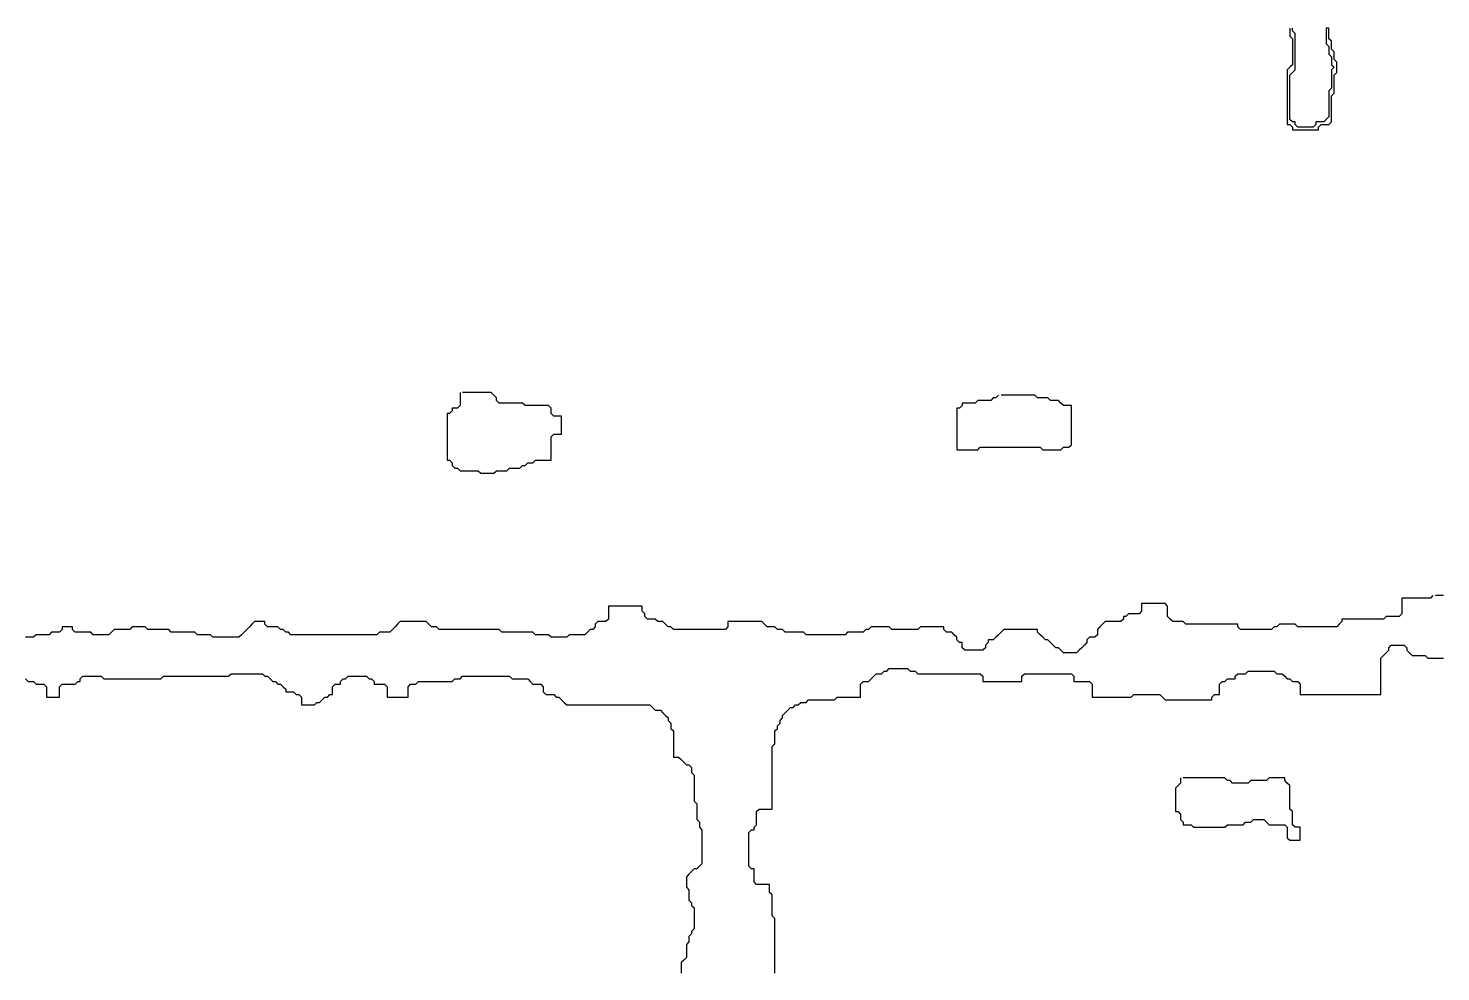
# Model space of a CAD drawing. Header units: metres. Extents: x 0 to 1024, y 124 to 841.
# Drawn here: x 614 to 885.5, y 659.7 to 841 of the extents above; entities that cross this region are included whole.
import ezdxf

# ---------------------------------------------------------------- set-up
doc = ezdxf.new("R2010")
doc.units = ezdxf.units.M
doc.layers.add('CURB', color=7, linetype='Continuous')

msp = doc.modelspace()

# ---------------------------------------------------------------- linework, layer by layer
at = {"layer": 'CURB', "lineweight": 25}
for points in [[(856.5, 841), (856.5, 840.5), (856.5, 840), (856.5, 839.5), (857, 839), (857, 838.5), (857, 838), (857, 837.5), (857, 837), (857, 836.5), (857, 836), (857, 835.5), (857, 835), (857, 834.5), (857, 834), (856.5, 833.5), (856, 833), (856, 832.5), (856, 832), (856, 831.5), (856, 831), (856, 830.5), (856, 830), (856, 829.5), (856, 829), (856, 828.5), (856, 828), (856, 827.5), (856, 827), (856, 826.5), (856, 826), (856, 825.5), (856, 825), (856, 824.5), (856, 824), (856, 823.5), (856, 823), (856, 822.5), (856.5, 822.5), (857, 822), (857, 821.5), (857.5, 821.5), (858, 821.5), (858.5, 821.5), (859, 821.5), (859.5, 821.5), (860, 821.5), (860.5, 821.5), (861, 821.5), (861.5, 821.5), (862, 821.5), (862, 822), (862.5, 822.5), (863, 822.5), (863.5, 822.5), (864, 822.5), (864.5, 823), (864.5, 823.5), (864.5, 824), (864.5, 824.5), (864.5, 825), (864.5, 825.5), (864.5, 826), (864.5, 826.5), (864.5, 827), (864.5, 827.5), (864.5, 828), (865, 828.5), (865, 829), (865, 829.5), (865, 830), (865, 830.5), (865, 831), (865, 831.5), (865, 832), (865.5, 832.5), (865.5, 833), (865.5, 833.5), (865.5, 834), (865.5, 834.5), (865, 835), (865, 835.5), (865, 836), (865, 836.5), (864.5, 837), (864.5, 837.5), (864.5, 838), (864.5, 838.5), (864, 839), (864, 839.5), (864, 840), (864, 840.5), (864, 841), (863.5, 841), (863.5, 840.5), (863.5, 840), (863.5, 839.5), (863.5, 839), (863.5, 838.5), (863.5, 838), (864, 837.5), (864, 837), (864, 836.5), (864, 836), (864.5, 835.5), (864.5, 835), (864.5, 834.5), (864.5, 834), (865, 833.5), (864.5, 833), (864.5, 832.5), (864.5, 832), (864.5, 831.5), (864.5, 831), (864.5, 830.5), (864.5, 830), (864.5, 829.5), (864, 829), (864, 828.5), (864, 828), (864, 827.5), (864, 827), (864, 826.5), (864, 826), (864, 825.5), (864, 825), (864, 824.5), (864, 824), (863.5, 823.5), (863, 823), (862.5, 823), (862, 823), (861.5, 823), (861.5, 822.5), (861, 822), (860.5, 822), (860, 822), (859.5, 822), (859, 822), (858.5, 822), (858, 822), (857.5, 822.5), (857.5, 823), (857, 823), (856.5, 823.5), (856.5, 824), (856.5, 824.5), (856.5, 825), (856.5, 825.5), (856.5, 826), (856.5, 826.5), (856.5, 827), (856.5, 827.5), (856.5, 828), (856.5, 828.5), (856.5, 829), (856.5, 829.5), (856.5, 830), (856.5, 830.5), (856.5, 831), (856.5, 831.5), (856.5, 832), (857, 832.5), (857.5, 833), (857.5, 833.5), (857.5, 834), (857.5, 834.5), (857.5, 835), (857.5, 835.5), (857.5, 836), (857.5, 836.5), (857.5, 837), (857.5, 837.5), (857.5, 838), (857.5, 838.5), (857.5, 839), (857.5, 839.5), (857.5, 840), (857, 840.5), (857, 841)], [(697, 771), (697, 770.5), (697, 770), (697, 769.5), (697, 769), (697, 768.5), (696.5, 768), (696, 768), (695.5, 768), (695.5, 767.5), (695, 767), (694.5, 767), (694.5, 766.5), (694.5, 766), (694.5, 765.5), (694.5, 765), (694.5, 764.5), (694.5, 764), (694.5, 763.5), (694.5, 763), (694.5, 762.5), (694.5, 762), (694.5, 761.5), (694.5, 761), (694.5, 760.5), (694.5, 760), (694.5, 759.5), (694.5, 759), (694.5, 758.5), (694.5, 758), (695, 758), (695.5, 757.5), (695.5, 757), (696, 756.5), (696.5, 756.5), (697, 756), (697.5, 756), (698, 756), (698.5, 756), (699, 756), (699.5, 756), (700, 756), (700.5, 756), (701, 755.5), (701.5, 755.5), (702, 755.5), (702.5, 755.5), (703, 755.5), (703.5, 755.5), (704, 756), (704.5, 756), (705, 756), (705.5, 756), (706, 756), (706.5, 756.5), (707, 756.5), (707.5, 756.5), (708, 756.5), (708.5, 756.5), (709, 757), (709.5, 757), (710, 757.5), (710.5, 757.5), (711, 757.5), (711.5, 758), (712, 758), (712.5, 758), (713, 758), (713.5, 758), (714, 758), (714.5, 758), (714.5, 758.5), (714.5, 759), (714.5, 759.5), (714.5, 760), (714.5, 760.5), (714.5, 761), (714.5, 761.5), (714.5, 762), (714.5, 762.5), (715, 763), (715.5, 763), (716, 763), (716.5, 763), (716.5, 763.5), (716.5, 764), (716.5, 764.5), (716.5, 765), (716.5, 765.5), (716.5, 766), (716.5, 766.5), (716, 766.5), (715.5, 766.5), (715, 766.5), (714.5, 767), (714.5, 767.5), (714.5, 768), (714, 768.5), (713.5, 768.5), (713, 768.5), (712.5, 768.5), (712, 768.5), (711.5, 768.5), (711, 768.5), (710.5, 768.5), (710, 768.5), (709.5, 768.5), (709, 769), (708.5, 769), (708, 769), (707.5, 769), (707, 769), (706.5, 769), (706, 769), (705.5, 769), (705, 769), (704.5, 769), (704, 769.5), (704, 770), (703.5, 770.5), (703, 771), (702.5, 771), (702, 771), (701.5, 771), (701, 771), (700.5, 771), (700, 771), (699.5, 771), (699, 771), (698.5, 771), (698, 771), (697.5, 771)], [(800.5, 770.5), (800, 770), (799.5, 770), (799, 769.5), (798.5, 769.5), (798, 769.5), (797.5, 769.5), (797, 769.5), (796.5, 769.5), (796, 769), (795.5, 769), (795, 769), (794.5, 769), (794, 769), (793.5, 769), (793.5, 768.5), (793, 768), (792.5, 768), (792.5, 767.5), (792.5, 767), (792.5, 766.5), (792.5, 766), (792.5, 765.5), (792.5, 765), (792.5, 764.5), (792.5, 764), (792.5, 763.5), (792.5, 763), (792.5, 762.5), (792.5, 762), (792.5, 761.5), (792.5, 761), (792.5, 760.5), (792.5, 760), (793, 760), (793.5, 760), (794, 760), (794.5, 760), (795, 760), (795.5, 760), (796, 760), (796.5, 760), (797, 760.5), (797.5, 760.5), (798, 760.5), (798.5, 760.5), (799, 760.5), (799.5, 760.5), (800, 760.5), (800.5, 760.5), (801, 760.5), (801.5, 760.5), (802, 760.5), (802.5, 760.5), (803, 760.5), (803.5, 760.5), (804, 760.5), (804.5, 760.5), (805, 760.5), (805.5, 760.5), (806, 760.5), (806.5, 760.5), (807, 760.5), (807.5, 760.5), (808, 760.5), (808.5, 760.5), (809, 760), (809.5, 760), (810, 760), (810.5, 760), (811, 760), (811.5, 760), (812, 760), (812.5, 760), (813, 760.5), (813.5, 760.5), (814, 760.5), (814.5, 761), (814.5, 761.5), (814.5, 762), (814.5, 762.5), (814.5, 763), (814.5, 763.5), (814.5, 764), (814.5, 764.5), (814.5, 765), (814.5, 765.5), (814.5, 766), (814.5, 766.5), (814.5, 767), (814.5, 767.5), (814.5, 768), (814.5, 768.5), (814, 768.5), (813.5, 768.5), (813, 768.5), (812.5, 769), (812, 769.5), (811.5, 769.5), (811, 769.5), (810.5, 769.5), (810, 770), (809.5, 770), (809, 770), (808.5, 770), (808, 770), (807.5, 770.5), (807, 770.5), (806.5, 770.5), (806, 770.5), (805.5, 770.5), (805, 770.5), (804.5, 770.5), (804, 770.5), (803.5, 770.5), (803, 770.5), (802.5, 770.5), (802, 770.5), (801.5, 770.5), (801, 770.5)], [(884, 732), (883.5, 731.5), (883, 731.5), (882.5, 731.5), (882, 731.5), (881.5, 731.5), (881, 731.5), (880.5, 731.5), (880, 731.5), (879.5, 731.5), (879, 731.5), (878.5, 731.5), (878, 731.5), (878, 731), (878, 730.5), (878, 730), (878, 729.5), (878, 729), (878, 728.5), (877.5, 728), (877, 728), (876.5, 728), (876, 728), (875.5, 728), (875, 728), (874.5, 727.5), (874, 727.5), (873.5, 727.5), (873, 727.5), (872.5, 727.5), (872, 727.5), (871.5, 727.5), (871, 727.5), (870.5, 727.5), (870, 727.5), (869.5, 727.5), (869, 727.5), (868.5, 727.5), (868, 727.5), (867.5, 727.5), (867, 727.5), (866.5, 727.5), (866.5, 727), (866, 726.5), (865.5, 726), (865, 726), (864.5, 726), (864, 726), (863.5, 726), (863, 726), (862.5, 726), (862, 726), (861.5, 726), (861, 726), (860.5, 726), (860, 726), (859.5, 726), (859, 726), (858.5, 726), (858, 726), (857.5, 726.5), (857, 726.5), (856.5, 726.5), (856, 726.5), (855.5, 726.5), (855, 726.5), (854.5, 726.5), (854, 726), (853.5, 726), (853, 725.5), (852.5, 725.5), (852, 725.5), (851.5, 725.5), (851, 725.5), (850.5, 725.5), (850, 725.5), (849.5, 725.5), (849, 725.5), (848.5, 725.5), (848, 725.5), (847.5, 725.5), (847, 725.5), (846.5, 726), (846.5, 726.5), (846, 726.5), (845.5, 726.5), (845, 726.5), (844.5, 726.5), (844, 726.5), (843.5, 726.5), (843, 726.5), (842.5, 726.5), (842, 726.5), (841.5, 726.5), (841, 726.5), (840.5, 726.5), (840, 726.5), (839.5, 726.5), (839, 726.5), (838.5, 726.5), (838, 726.5), (837.5, 726.5), (837, 726.5), (836.5, 726.5), (836, 727), (835.5, 727), (835, 727), (834.5, 727), (834, 727), (833.5, 727.5), (833, 728), (833, 728.5), (833, 729), (833, 729.5), (833, 730), (832.5, 730.5), (832, 730.5), (831.5, 730.5), (831, 730.5), (830.5, 730.5), (830, 730.5), (829.5, 730.5), (829, 730.5), (828.5, 730.5), (828, 730.5), (828, 730), (828, 729.5), (828, 729), (827.5, 728.5), (827, 728.5), (826.5, 728.5), (826, 728.5), (825.5, 728.5), (825, 728), (824.5, 728), (824.5, 727.5), (824, 727), (823.5, 727), (823, 727), (822.5, 727), (822, 727), (821.5, 727), (821, 727), (820.5, 726.5), (820, 726), (819.5, 725.5), (819.5, 725), (819.5, 724.5), (819, 724), (818.5, 724), (818, 724), (817.5, 723.5), (817.5, 723), (817, 722.5), (816.5, 722), (816, 721.5), (815.5, 721), (815, 721), (814.5, 721), (814, 721), (813.5, 721), (813, 721), (812.5, 721.5), (812, 722), (811.5, 722), (811, 722.5), (810.5, 723), (810, 723.5), (809.5, 723.5), (809, 724), (808.5, 724.5), (808, 725), (808, 725.5), (807.5, 725.5), (807, 725.5), (806.5, 725.5), (806, 725.5), (805.5, 725.5), (805, 725.5), (804.5, 725.5), (804, 725.5), (803.5, 725.5), (803, 725.5), (802.5, 725.5), (802, 725.5), (801.5, 725.5), (801, 725), (800.5, 724.5), (800, 724), (799.5, 723.5), (799, 723.5), (798.5, 723.5), (798.5, 723), (798, 722.5), (798, 722), (797.5, 721.5), (797, 721.5), (796.5, 721.5), (796, 721.5), (795.5, 721.5), (795, 721.5), (794.5, 721.5), (794, 721.5), (793.5, 722), (793.5, 722.5), (793.5, 723), (793, 723), (792.5, 723.5), (792.5, 724), (792, 724.5), (791.5, 725), (791, 725), (790.5, 725), (790, 725.5), (790, 726), (789.5, 726), (789, 726), (788.5, 726), (788, 726), (787.5, 726), (787, 726), (786.5, 726), (786, 726), (785.5, 726), (785, 725.5), (784.5, 725.5), (784, 725.5), (783.5, 725.5), (783, 725.5), (782.5, 725.5), (782, 725.5), (781.5, 725.5), (781, 725.5), (780.5, 725.5), (780, 725.5), (779.5, 726), (779, 726), (778.5, 726), (778, 726), (777.5, 726), (777, 726), (776.5, 726), (776, 726), (775.5, 725.5), (775, 725.5), (774.5, 725), (774, 725), (773.5, 725), (773, 725), (772.5, 725), (772, 725), (771.5, 725), (771, 724.5), (770.5, 724.5), (770, 724.5), (769.5, 724.5), (769, 724.5), (768.5, 724.5), (768, 724.5), (767.5, 724.5), (767, 724.5), (766.5, 724.5), (766, 724.5), (765.5, 724.5), (765, 724.5), (764.5, 724.5), (764, 724.5), (763.5, 724.5), (763, 725), (762.5, 725), (762, 725), (761.5, 725), (761, 725), (760.5, 725), (760, 725), (759.5, 725), (759, 725.5), (758.5, 725.5), (758, 725.5), (757.5, 726), (757, 726), (756.5, 726), (756, 726), (755.5, 726.5), (755, 727), (754.5, 727), (754, 727), (753.5, 727), (753, 727), (752.5, 727), (752, 727), (751.5, 727), (751, 727), (750.5, 727), (750, 727), (749.5, 727), (749, 727), (748.5, 727), (748.5, 726.5), (748.5, 726), (748, 725.5), (747.5, 725.5), (747, 725.5), (746.5, 725.5), (746, 725.5), (745.5, 725.5), (745, 725.5), (744.5, 725.5), (744, 725.5), (743.5, 725.5), (743, 725.5), (742.5, 725.5), (742, 725.5), (741.5, 725.5), (741, 725.5), (740.5, 725.5), (740, 725.5), (739.5, 725.5), (739, 725.5), (738.5, 725.5), (738, 725.5), (737.5, 726), (737, 726), (736.5, 726.5), (736, 727), (735.5, 727), (735, 727), (734.5, 727.5), (734, 727.5), (733.5, 727.5), (733, 727.5), (732.5, 728), (732.5, 728.5), (732, 729), (732, 729.5), (732, 730), (731.5, 730), (731, 730), (730.5, 730), (730, 730), (729.5, 730), (729, 730), (728.5, 730), (728, 730), (727.5, 730), (727, 730), (726.5, 730), (726, 730), (725.5, 730), (725.5, 729.5), (725.5, 729), (725.5, 728.5), (725.5, 728), (725.5, 727.5), (725, 727), (724.5, 727), (724, 727), (723.5, 727), (723, 726.5), (723, 726), (722.5, 725.5), (722, 725.5), (721.5, 725), (721, 724.5), (720.5, 724.5), (720, 724.5), (719.5, 724.5), (719, 724.5), (718.5, 724.5), (718, 724.5), (717.5, 724), (717, 724), (716.5, 724), (716, 724), (715.5, 724), (715, 724), (714.5, 724), (714, 724.5), (713.5, 724.5), (713, 724.5), (712.5, 724.5), (712, 724.5), (711.5, 724.5), (711, 725), (710.5, 725), (710, 725), (709.5, 725), (709, 725), (708.5, 725), (708, 725), (707.5, 725), (707, 725), (706.5, 725), (706, 725), (705.5, 725), (705, 725), (704.5, 725.5), (704, 725.5), (703.5, 725.5), (703, 725.5), (702.5, 725.5), (702, 725.5), (701.5, 725.5), (701, 725.5), (700.5, 725.5), (700, 725.5), (699.5, 725.5), (699, 725.5), (698.5, 725.5), (698, 725.5), (697.5, 725.5), (697, 725.5), (696.5, 725.5), (696, 725.5), (695.5, 725.5), (695, 725.5), (694.5, 725.5), (694, 725.5), (693.5, 725.5), (693, 725.5), (692.5, 726), (692, 726), (691.5, 726), (691, 726.5), (690.5, 727), (690, 727), (689.5, 727), (689, 727), (688.5, 727), (688, 727), (687.5, 727), (687, 727), (686.5, 727), (686, 727), (685.5, 727), (685, 726.5), (684.5, 726), (684, 725.5), (683.5, 725), (683, 725), (682.5, 725), (682, 725), (681.5, 725), (681, 724.5), (680.5, 724.5), (680, 724.5), (679.5, 724.5), (679, 724.5), (678.5, 724.5), (678, 724.5), (677.5, 724.5), (677, 724.5), (676.5, 724.5), (676, 724.5), (675.5, 724.5), (675, 724.5), (674.5, 724.5), (674, 724.5), (673.5, 724.5), (673, 724.5), (672.5, 724.5), (672, 724.5), (671.5, 724.5), (671, 724.5), (670.5, 724.5), (670, 724.5), (669.5, 724.5), (669, 724.5), (668.5, 724.5), (668, 724.5), (667.5, 724.5), (667, 724.5), (666.5, 724.5), (666, 724.5), (665.5, 724.5), (665, 724.5), (664.5, 724.5), (664, 725), (663.5, 725), (663, 725.5), (662.5, 725.5), (662, 726), (661.5, 726), (661, 726), (660.5, 726), (660, 726), (659.5, 726.5), (659.5, 727), (659, 727), (658.5, 727), (658, 727), (657.5, 727), (657, 726.5), (656.5, 726), (656, 725.5), (655.5, 725), (655, 724.5), (654.5, 724), (654, 724), (653.5, 724), (653, 724), (652.5, 724), (652, 724), (651.5, 724), (651, 724), (650.5, 724), (650, 724), (649.5, 724), (649, 724.5), (648.5, 724.5), (648, 724.5), (647.5, 724.5), (647, 724.5), (646.5, 724.5), (646, 725), (645.5, 725), (645, 725), (644.5, 725), (644, 725), (643.5, 725), (643, 725), (642.5, 725), (642, 725), (641.5, 725), (641, 725.5), (640.5, 725.5), (640, 725.5), (639.5, 725.5), (639, 725.5), (638.5, 725.5), (638, 725.5), (637.5, 725.5), (637, 725.5), (636.5, 726), (636, 726), (635.5, 726), (635, 726), (634.5, 726), (634, 726), (633.5, 725.5), (633, 725.5), (632.5, 725.5), (632, 725.5), (631.5, 725.5), (631, 725.5), (630.5, 725.5), (630, 725), (629.5, 724.5), (629, 724.5), (628.5, 724.5), (628, 724.5), (627.5, 724.5), (627, 724.5), (626.5, 724.5), (626, 725), (625.5, 725), (625, 725), (624.5, 725), (624, 725), (623.5, 725), (623, 725), (622.5, 725.5), (622.5, 726), (622, 726), (621.5, 726), (621, 726), (620.5, 726), (620.5, 725.5), (620, 725), (619.5, 725), (619, 725), (618.5, 725), (618, 724.5), (617.5, 724.5), (617, 724.5), (616.5, 724.5), (616, 724.5), (615.5, 724.5), (615, 724), (614.5, 724), (614, 724), (613.5, 724)], [(886, 732), (885.5, 732), (885, 732), (884.5, 732)], [(757.5, 659.5), (757.5, 660), (757.5, 660.5), (757.5, 661), (757.5, 661.5), (757.5, 662), (757.5, 662.5), (757.5, 663), (757.5, 663.5), (757.5, 664), (757.5, 664.5), (757.5, 665), (757.5, 665.5), (757.5, 666), (757.5, 666.5), (757.5, 667), (757.5, 667.5), (757.5, 668), (757.5, 668.5), (757.5, 669), (757.5, 669.5), (757.5, 670), (757, 670.5), (757, 671), (757, 671.5), (757, 672), (757, 672.5), (757, 673), (757, 673.5), (757, 674), (757, 674.5), (756.5, 675), (756.5, 675.5), (756.5, 676), (756.5, 676.5), (756, 676.5), (755.5, 676.5), (755, 676.5), (754.5, 676.5), (754, 676.5), (753.5, 677), (753.5, 677.5), (753.5, 678), (753.5, 678.5), (753.5, 679), (753.5, 679.5), (753, 679.5), (752.5, 680), (752.5, 680.5), (752.5, 681), (752.5, 681.5), (752.5, 682), (752.5, 682.5), (752.5, 683), (752.5, 683.5), (752.5, 684), (752.5, 684.5), (752.5, 685), (752.5, 685.5), (752.5, 686), (752.5, 686.5), (753, 687), (753.5, 687), (753.5, 687.5), (754, 688), (754, 688.5), (754, 689), (754, 689.5), (754, 690), (754, 690.5), (754.5, 691), (755, 691), (755.5, 691), (756, 691), (756.5, 691), (757, 691), (757, 691.5), (757, 692), (757, 692.5), (757, 693), (757, 693.5), (757, 694), (757, 694.5), (757, 695), (757, 695.5), (757, 696), (757, 696.5), (757, 697), (757, 697.5), (757, 698), (757, 698.5), (757, 699), (757, 699.5), (757, 700), (757, 700.5), (757, 701), (757, 701.5), (757, 702), (757, 702.5), (757, 703), (757.5, 703.5), (757.5, 704), (757.5, 704.5), (757.5, 705), (757.5, 705.5), (757.5, 706), (758, 706.5), (758, 707), (758.5, 707.5), (758.5, 708), (759, 708.5), (759, 709), (759.5, 709.5), (760, 710), (760.5, 710.5), (761, 710.5), (761.5, 711), (762, 711), (762.5, 711.5), (763, 711.5), (763.5, 711.5), (764, 712), (764.5, 712), (765, 712), (765.5, 712), (766, 712), (766.5, 712), (767, 712), (767.5, 712), (768, 712), (768.5, 712), (769, 712), (769.5, 712.5), (770, 712.5), (770.5, 712.5), (771, 712.5), (771.5, 712.5), (772, 712.5), (772.5, 712.5), (773, 712.5), (773.5, 712.5), (774, 712.5), (774, 713), (774, 713.5), (774, 714), (774, 714.5), (774, 715), (774.5, 715.5), (775, 715.5), (775.5, 715.5), (776, 716), (776.5, 716.5), (777, 717), (777.5, 717), (778, 717), (778.5, 717.5), (779, 717.5), (779.5, 718), (780, 718), (780.5, 718), (781, 718), (781.5, 718), (782, 718), (782.5, 718), (783, 718), (783.5, 717.5), (784, 717.5), (784.5, 717.5), (785, 717), (785.5, 717), (786, 717), (786.5, 717), (787, 717), (787.5, 717), (788, 717), (788.5, 717), (789, 717), (789.5, 717), (790, 717), (790.5, 717), (791, 717), (791.5, 717), (792, 717), (792.5, 717), (793, 717), (793.5, 717), (794, 717), (794.5, 717), (795, 717), (795.5, 717), (796, 717), (796.5, 717), (797, 717), (797.5, 716.5), (797.5, 716), (797.5, 715.5), (798, 715.5), (798.5, 715.5), (799, 715.5), (799.5, 715.5), (800, 715.5), (800.5, 715.5), (801, 715.5), (801.5, 715.5), (802, 715.5), (802.5, 715.5), (803, 715.5), (803.5, 715.5), (804, 715.5), (804.5, 715.5), (805, 715.5), (805, 716), (805, 716.5), (805.5, 717), (806, 717), (806.5, 717), (807, 717), (807.5, 717), (808, 717), (808.5, 717), (809, 717), (809.5, 717), (810, 717), (810.5, 717), (811, 717), (811.5, 717), (812, 717), (812.5, 717), (813, 717), (813.5, 717), (814, 717), (814.5, 717), (815, 716.5), (815, 716), (815, 715.5), (815.5, 715.5), (816, 715.5), (816.5, 715.5), (817, 715.5), (817.5, 715.5), (818, 715.5), (818.5, 715), (818.5, 714.5), (818.5, 714), (818.5, 713.5), (818.5, 713), (818.5, 712.5), (819, 712.5), (819.5, 712.5), (820, 712.5), (820.5, 712.5), (821, 712.5), (821.5, 712.5), (822, 712.5), (822.5, 712.5), (823, 712.5), (823.5, 712.5), (824, 712.5), (824.5, 712.5), (825, 712.5), (825.5, 712.5), (826, 712.5), (826.5, 713), (827, 713), (827.5, 713), (828, 713), (828.5, 713), (829, 713), (829.5, 713), (830, 713), (830.5, 713), (831, 713), (831.5, 713), (832, 712.5), (832.5, 712), (833, 712), (833.5, 712), (834, 712), (834.5, 712), (835, 712), (835.5, 712), (836, 712), (836.5, 712), (837, 712), (837.5, 712), (838, 712), (838.5, 712), (839, 712), (839.5, 712), (840, 712), (840.5, 712), (841, 712), (841.5, 712), (841.5, 712.5), (842, 713), (842.5, 713), (843, 713), (843, 713.5), (843, 714), (843, 714.5), (843, 715), (843.5, 715.5), (844, 715.5), (844.5, 716), (845, 716), (845.5, 716), (846, 716), (846, 716.5), (846.5, 717), (847, 717), (847.5, 717), (848, 717), (848.5, 717.5), (849, 717.5), (849.5, 717.5), (850, 717.5), (850.5, 717.5), (851, 717.5), (851.5, 717.5), (852, 717.5), (852.5, 717.5), (853, 717.5), (853.5, 717.5), (854, 717), (854.5, 717), (855, 717), (855.5, 716.5), (856, 716), (856.5, 716), (857, 715.5), (857.5, 715.5), (858, 715.5), (858.5, 715), (858.5, 714.5), (858.5, 714), (858.5, 713.5), (858.5, 713), (859, 713), (859.5, 713), (860, 713), (860.5, 713), (861, 713), (861.5, 713), (862, 713), (862.5, 713), (863, 713), (863.5, 713), (864, 713), (864.5, 713), (865, 713), (865.5, 713), (866, 713), (866.5, 713), (867, 713), (867.5, 713), (868, 713), (868.5, 713), (869, 713), (869.5, 713), (870, 713), (870.5, 713), (871, 713), (871.5, 713), (872, 713), (872.5, 713), (873, 713), (873.5, 713), (874, 713), (874, 713.5), (874, 714), (874, 714.5), (874, 715), (874, 715.5), (874, 716), (874, 716.5), (874, 717), (874, 717.5), (874, 718), (874, 718.5), (874, 719), (874, 719.5), (874, 720), (874.5, 720.5), (875, 721), (875.5, 721.5), (875.5, 722), (876, 722.5), (876.5, 722.5), (877, 722.5), (877.5, 722.5), (878, 722.5), (878.5, 722.5), (879, 722), (879, 721.5), (879.5, 721), (880, 720.5), (880.5, 720.5), (881, 720.5), (881.5, 720.5), (882, 720.5), (882.5, 720.5), (883, 720), (883.5, 720), (884, 720), (884.5, 720), (885, 720), (885.5, 720), (886, 720)], [(613.5, 716), (614, 715.5), (614.5, 715.5), (615, 715.5), (615.5, 715), (616, 715), (616.5, 715), (617, 715), (617.5, 714.5), (617.5, 714), (617.5, 713.5), (617.5, 713), (617.5, 712.5), (618, 712.5), (618.5, 712.5), (619, 712.5), (619.5, 712.5), (620, 712.5), (620, 713), (620, 713.5), (620, 714), (620, 714.5), (620.5, 715), (621, 715), (621.5, 715), (622, 715), (622.5, 715), (623, 715), (623.5, 715.5), (624, 715.5), (624, 716), (624.5, 716.5), (625, 716.5), (625.5, 716.5), (626, 716.5), (626.5, 716.5), (627, 716.5), (627.5, 716.5), (628, 716.5), (628.5, 716), (629, 716), (629.5, 716), (630, 716), (630.5, 716), (631, 716), (631.5, 716), (632, 716), (632.5, 716), (633, 716), (633.5, 716), (634, 716), (634.5, 716), (635, 716), (635.5, 716), (636, 716), (636.5, 716), (637, 716), (637.5, 716), (638, 716), (638.5, 716), (639, 716), (639.5, 716), (640, 716.5), (640.5, 716.5), (641, 716.5), (641.5, 716.5), (642, 716.5), (642.5, 716.5), (643, 716.5), (643.5, 716.5), (644, 716.5), (644.5, 716.5), (645, 716.5), (645.5, 716.5), (646, 716.5), (646.5, 716.5), (647, 716.5), (647.5, 716.5), (648, 716.5), (648.5, 716.5), (649, 716.5), (649.5, 716.5), (650, 716.5), (650.5, 716.5), (651, 716.5), (651.5, 716.5), (652, 716.5), (652.5, 716.5), (653, 717), (653.5, 717), (654, 717), (654.5, 717), (655, 717), (655.5, 717), (656, 717), (656.5, 717), (657, 717), (657.5, 717), (658, 717), (658.5, 717), (659, 717), (659.5, 716.5), (660, 716.5), (660.5, 716), (661, 715.5), (661.5, 715.5), (662, 715), (662.5, 715), (663, 714.5), (663.5, 714), (663.5, 713.5), (664, 713.5), (664.5, 713.5), (665, 713.5), (665.5, 713), (666, 713), (666.5, 712.5), (666.5, 712), (666.5, 711.5), (666.5, 711), (667, 711), (667.5, 711), (668, 711), (668.5, 711), (669, 711), (669.5, 711.5), (670, 711.5), (670.5, 712), (671, 712.5), (671.5, 712.5), (672, 713), (672.5, 713), (672.5, 713.5), (672.5, 714), (672.5, 714.5), (673, 715), (673.5, 715), (674, 715), (674, 715.5), (674.5, 716), (675, 716), (675.5, 716.5), (676, 716.5), (676.5, 716.5), (677, 716.5), (677.5, 716.5), (678, 716.5), (678.5, 716.5), (679, 716.5), (679.5, 716), (680, 716), (680.5, 715.5), (680.5, 715), (681, 715), (681.5, 715), (682, 715), (682.5, 715), (683, 714.5), (683, 714), (683, 713.5), (683, 713), (683, 712.5), (683.5, 712.5), (684, 712.5), (684.5, 712.5), (685, 712.5), (685.5, 712.5), (686, 712.5), (686.5, 712.5), (687, 712.5), (687, 713), (687, 713.5), (687, 714), (687, 714.5), (687.5, 715), (688, 715), (688.5, 715), (689, 715.5), (689.5, 715.5), (690, 715.5), (690.5, 715.5), (691, 715.5), (691.5, 715.5), (692, 715.5), (692.5, 715.5), (693, 715.5), (693.5, 715.5), (694, 715.5), (694.5, 715.5), (695, 715.5), (695.5, 715.5), (696, 716), (696.5, 716), (697, 716), (697.5, 716.5), (698, 716.5), (698.5, 716.5), (699, 716.5), (699.5, 716.5), (700, 716.5), (700.5, 716.5), (701, 716.5), (701.5, 716.5), (702, 716.5), (702.5, 716.5), (703, 716.5), (703.5, 716.5), (704, 716.5), (704.5, 716.5), (705, 716.5), (705.5, 716.5), (706, 716.5), (706.5, 716.5), (707, 716), (707.5, 716), (708, 716), (708.5, 716), (709, 716), (709.5, 716), (710, 716), (710.5, 715.5), (711, 715), (711.5, 715), (712, 715), (712.5, 715), (713, 714.5), (713, 714), (713, 713.5), (713.5, 713), (714, 713), (714.5, 713), (715, 713), (715.5, 712.5), (716, 712.5), (716.5, 712), (717, 711.5), (717.5, 711), (718, 711), (718.5, 711), (719, 711), (719.5, 711), (720, 711), (720.5, 711), (721, 711), (721.5, 711), (722, 711), (722.5, 711), (723, 711), (723.5, 711), (724, 711), (724.5, 711), (725, 711), (725.5, 711), (726, 711), (726.5, 711), (727, 711), (727.5, 711), (728, 711), (728.5, 711), (729, 711), (729.5, 711), (730, 711), (730.5, 711), (731, 711), (731.5, 711), (732, 711), (732.5, 711), (733, 711), (733.5, 711), (734, 710.5), (734.5, 710), (735, 710), (735.5, 710), (736, 709.5), (736.5, 709), (737, 708.5), (737, 708), (737.5, 707.5), (737.5, 707), (737.5, 706.5), (738, 706), (738, 705.5), (738, 705), (738, 704.5), (738, 704), (738, 703.5), (738, 703), (738, 702.5), (738, 702), (738, 701.5), (738, 701), (738.5, 701), (739, 701), (739.5, 700.5), (740, 700), (740.5, 699.5), (741, 699.5), (741.5, 699), (741.5, 698.5), (741.5, 698), (742, 697.5), (742, 697), (742, 696.5), (742, 696), (742, 695.5), (742, 695), (742, 694.5), (742, 694), (742, 693.5), (742, 693), (742, 692.5), (742.5, 692), (742.5, 691.5), (742.5, 691), (742.5, 690.5), (742.5, 690), (742.5, 689.5), (742.5, 689), (743, 688.5), (743, 688), (743, 687.5), (743.5, 687), (743.5, 686.5), (743.5, 686), (743.5, 685.5), (743.5, 685), (743.5, 684.5), (743.5, 684), (743.5, 683.5), (743.5, 683), (743.5, 682.5), (743.5, 682), (743.5, 681.5), (743.5, 681), (743.5, 680.5), (743, 680), (742.5, 679.5), (742, 679.5), (741.5, 679), (741, 678.5), (740.5, 678), (740.5, 677.5), (740.5, 677), (740.5, 676.5), (740.5, 676), (741, 675.5), (741, 675), (741, 674.5), (741, 674), (741, 673.5), (741.5, 673), (741.5, 672.5), (742, 672), (742, 671.5), (742, 671), (742, 670.5), (742, 670), (742, 669.5), (742, 669), (742, 668.5), (742, 668), (741.5, 667.5), (741.5, 667), (741, 666.5), (741, 666), (741, 665.5), (740.5, 665), (740.5, 664.5), (740.5, 664), (740.5, 663.5), (740.5, 663), (740.5, 662.5), (740, 662), (739.5, 661.5), (739.5, 661), (739.5, 660.5), (739.5, 660), (739.5, 659.5)], [(835.5, 697), (835.5, 696.5), (835.5, 696), (835, 695.5), (834.5, 695), (834.5, 694.5), (834.5, 694), (834.5, 693.5), (834.5, 693), (834.5, 692.5), (834.5, 692), (834.5, 691.5), (834.5, 691), (834.5, 690.5), (835, 690.5), (835.5, 690), (835.5, 689.5), (835.5, 689), (836, 688.5), (836, 688), (836.5, 688), (837, 688), (837.5, 688), (838, 687.5), (838.5, 687.5), (839, 687.5), (839.5, 687.5), (840, 687.5), (840.5, 687.5), (841, 687.5), (841.5, 687.5), (842, 687.5), (842.5, 687.5), (843, 687.5), (843.5, 687.5), (844, 687.5), (844.5, 688), (845, 688), (845.5, 688), (846, 688), (846.5, 688), (847, 688), (847.5, 688), (848, 688.5), (848.5, 688.5), (849, 688.5), (849.5, 689), (850, 689), (850.5, 689), (851, 689), (851.5, 689), (852, 688.5), (852.5, 688), (853, 688), (853.5, 688), (854, 688), (854.5, 688), (855, 688), (855.5, 688), (856, 687.5), (856, 687), (856, 686.5), (856, 686), (856, 685.5), (856.5, 685), (857, 685), (857.5, 685), (858, 685), (858.5, 685), (858.5, 685.5), (858.5, 686), (858.5, 686.5), (858.5, 687), (858.5, 687.5), (858, 687.5), (857.5, 687.5), (857, 688), (857, 688.5), (857, 689), (857, 689.5), (857, 690), (857, 690.5), (856.5, 691), (856.5, 691.5), (856.5, 692), (856.5, 692.5), (856.5, 693), (856.5, 693.5), (856.5, 694), (856.5, 694.5), (856.5, 695), (856.5, 695.5), (856, 696), (855.5, 696.5), (855.5, 697), (855, 697), (854.5, 697), (854, 697), (853.5, 697), (853, 697), (852.5, 697), (852, 696.5), (851.5, 696.5), (851, 696.5), (850.5, 696.5), (850, 696.5), (849.5, 696.5), (849, 696.5), (848.5, 696), (848, 696), (847.5, 696), (847, 696), (846.5, 696), (846, 696), (845.5, 696), (845, 696.5), (844.5, 696.5), (844, 697), (843.5, 697), (843, 697), (842.5, 697), (842, 697), (841.5, 697), (841, 697), (840.5, 697), (840, 697), (839.5, 697), (839, 697), (838.5, 697), (838, 697), (837.5, 697), (837, 697), (836.5, 697), (836, 697)]]:
    msp.add_lwpolyline(points, dxfattribs=at)

doc.saveas('drawing.dxf')
